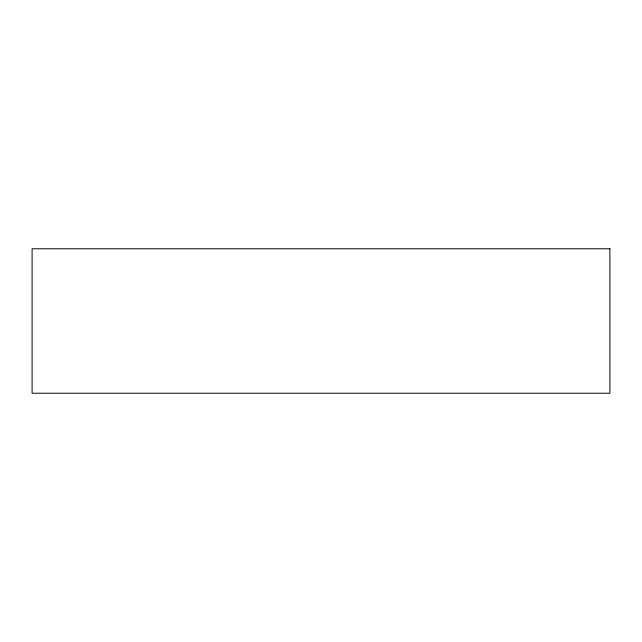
<?xml version="1.0" encoding="UTF-8"?>
<svg xmlns="http://www.w3.org/2000/svg" width="642" height="642" viewBox="0 0 642 642"><rect width="100%" height="100%" fill="white"/><g stroke="black" fill="none" stroke-linecap="round" stroke-linejoin="round"><path stroke-width="0.96" d="M609.9 248.775L32.1 248.775L32.1 393.225L609.9 393.225L609.9 248.775"/></g></svg>
